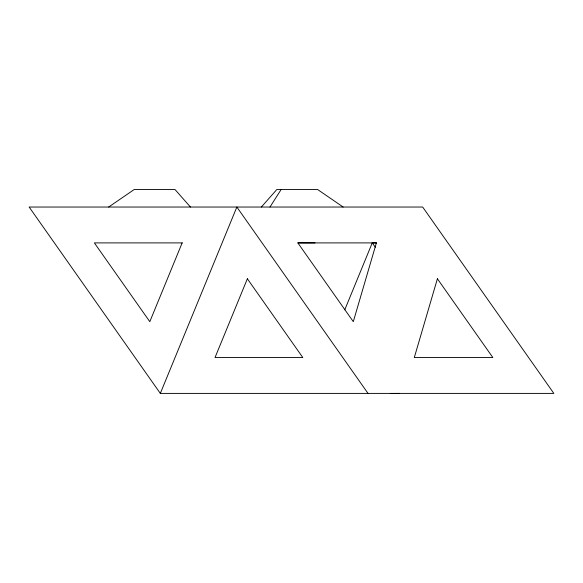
<?xml version="1.0" encoding="UTF-8"?>
<svg xmlns="http://www.w3.org/2000/svg" width="583" height="583" viewBox="0 0 583 583"><rect width="100%" height="100%" fill="white"/><g stroke="black" fill="none" stroke-linecap="round" stroke-linejoin="round"><path stroke-width="0.87" d="M376.392 242.9L353.298 321.67L297.855 242.907L376.392 242.9L372.267 242.849L344.75 309.85M182.151 242.907L149.809 321.67L94.366 242.9L182.362 242.9M160.325 393.401L29.15 207.038L422.675 207.038L553.85 393.401L160.325 393.401L236.851 207.038L368.026 393.408M269.98 207.038L281.101 189.562M261.366 207.031L276.794 189.562L317.684 189.562L343.154 207.038M108.671 207.038L134.141 189.562L175.031 189.562L190.459 207.038M390.333 393.438L399.574 393.401M297.811 242.885L315.068 242.9M372.267 242.849L375.343 247.243M437.403 278.769L414.302 357.539L492.846 357.539L437.403 278.769M247.367 278.769L215.025 357.539L302.81 357.539L247.367 278.769"/></g></svg>
